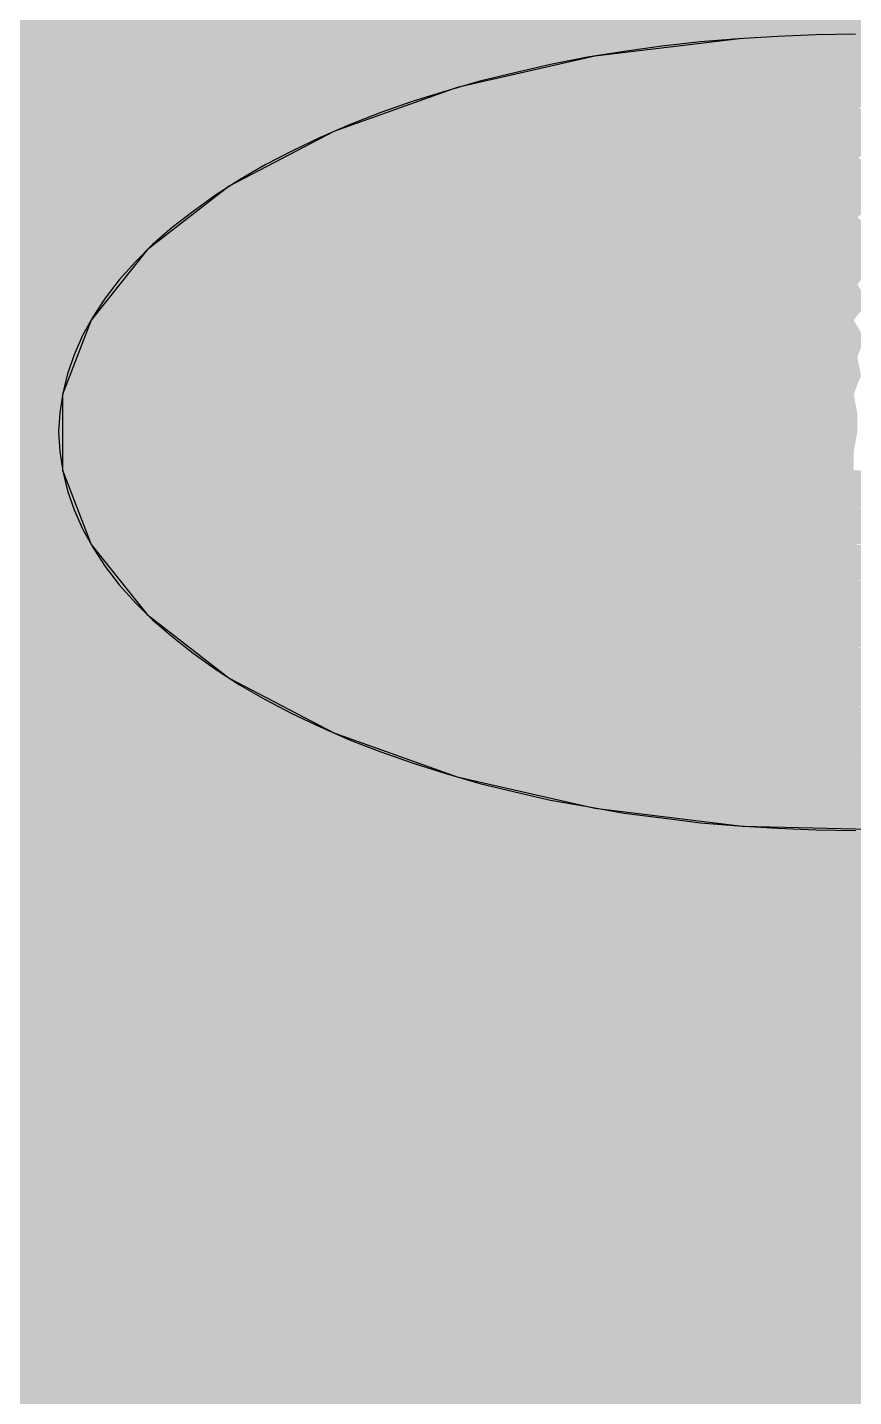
# Model space of a CAD drawing. Extents: x 2108.6 to 2122.7, y 1552.8 to 1562.7.
# Drawn here: x 2120.81399 to 2120.82063, y 1556.80452 to 1556.81553 of the extents above; entities that cross this region are included whole.
import ezdxf

# ---------------------------------------------------------------- set-up
doc = ezdxf.new("R2010")
doc.units = 0
doc.layers.get('0').update_dxf_attribs({"linetype": 'CONTINUOUS'})

# ---------------------------------------------------------------- blocks, each defined once
blk = doc.blocks.new('*U63')
at = {"color": 253, "linetype": 'CONTINUOUS'}
for p, q in [((3542.523, 1190.378), (3540.047, 1190.078)), ((3540.047, 1190.078), (3537.73, 1189.55)), ((3537.73, 1189.55), (3535.656, 1188.812)), ((3535.656, 1188.812), (3533.898, 1187.891)), ((3533.898, 1187.891), (3532.521, 1186.821)), ((3532.521, 1186.821), (3531.574, 1185.64)), ((3531.574, 1185.64), (3531.092, 1184.391)), ((3531.092, 1184.391), (3531.092, 1184.357)), ((3531.092, 1184.357), (3531.092, 1183.119)), ((3531.092, 1183.119), (3531.574, 1181.87)), ((3531.574, 1181.87), (3532.521, 1180.689)), ((3532.521, 1180.689), (3533.898, 1179.619)), ((3533.898, 1179.619), (3535.656, 1178.699)), ((3535.656, 1178.699), (3537.73, 1177.961)), ((3537.73, 1177.961), (3540.047, 1177.432)), ((3540.047, 1177.432), (3542.523, 1177.133)), ((3542.523, 1177.133), (3545.067, 1177.072))]:
    blk.add_line(p, q, dxfattribs=at)
at = {"color": 253, "linetype": 'CONTINUOUS', "extrusion": (0, 0, -1)}
for points in [[(-3499.089, 1197.934), (-3582.447, 1190.439), (-3501.896, 1190.439)], [(-3499.089, 1197.934), (-3567.439, 1197.934), (-3582.447, 1190.439)], [(-3501.896, 1190.439), (-3542.523, 1190.378), (-3501.919, 1190.378)], [(-3501.896, 1190.439), (-3545.067, 1190.439), (-3542.523, 1190.378)], [(-3501.919, 1190.378), (-3540.047, 1190.078), (-3502.031, 1190.078)], [(-3501.919, 1190.378), (-3542.523, 1190.378), (-3540.047, 1190.078)], [(-3502.031, 1190.078), (-3537.73, 1189.55), (-3502.229, 1189.55)], [(-3502.031, 1190.078), (-3540.047, 1190.078), (-3537.73, 1189.55)], [(-3502.229, 1189.55), (-3535.656, 1188.812), (-3502.506, 1188.812)], [(-3502.229, 1189.55), (-3537.73, 1189.55), (-3535.656, 1188.812)], [(-3502.506, 1188.812), (-3533.898, 1187.891), (-3502.85, 1187.891)], [(-3502.506, 1188.812), (-3535.656, 1188.812), (-3533.898, 1187.891)], [(-3502.85, 1187.891), (-3532.521, 1186.821), (-3503.251, 1186.821)], [(-3502.85, 1187.891), (-3533.898, 1187.891), (-3532.521, 1186.821)], [(-3503.251, 1186.821), (-3531.574, 1185.64), (-3503.694, 1185.64)], [(-3503.251, 1186.821), (-3532.521, 1186.821), (-3531.574, 1185.64)], [(-3503.694, 1185.64), (-3531.092, 1184.391), (-3504.161, 1184.391)], [(-3503.694, 1185.64), (-3531.574, 1185.64), (-3531.092, 1184.391)], [(-3504.161, 1184.391), (-3531.092, 1184.357), (-3504.174, 1184.357)], [(-3504.161, 1184.391), (-3531.092, 1184.391), (-3531.092, 1184.357)], [(-3504.174, 1184.357), (-3531.092, 1183.119), (-3504.872, 1183.119)], [(-3504.174, 1184.357), (-3531.092, 1184.357), (-3531.092, 1183.119)], [(-3504.872, 1183.119), (-3531.574, 1181.87), (-3505.577, 1181.87)], [(-3504.872, 1183.119), (-3531.092, 1183.119), (-3531.574, 1181.87)], [(-3505.577, 1181.87), (-3532.521, 1180.689), (-3506.243, 1180.689)], [(-3505.577, 1181.87), (-3531.574, 1181.87), (-3532.521, 1180.689)], [(-3506.243, 1180.689), (-3533.898, 1179.619), (-3506.847, 1179.619)], [(-3506.243, 1180.689), (-3532.521, 1180.689), (-3533.898, 1179.619)], [(-3506.847, 1179.619), (-3535.656, 1178.699), (-3507.366, 1178.699)], [(-3506.847, 1179.619), (-3533.898, 1179.619), (-3535.656, 1178.699)], [(-3507.366, 1178.699), (-3537.73, 1177.961), (-3507.782, 1177.961)], [(-3507.366, 1178.699), (-3535.656, 1178.699), (-3537.73, 1177.961)], [(-3507.782, 1177.961), (-3540.047, 1177.432), (-3508.08, 1177.432)], [(-3507.782, 1177.961), (-3537.73, 1177.961), (-3540.047, 1177.432)], [(-3508.08, 1177.432), (-3542.523, 1177.133), (-3508.249, 1177.133)], [(-3508.08, 1177.432), (-3540.047, 1177.432), (-3542.523, 1177.133)], [(-3508.249, 1177.133), (-3545.067, 1177.072), (-3508.283, 1177.072)], [(-3508.249, 1177.133), (-3542.523, 1177.133), (-3545.067, 1177.072)], [(-3508.283, 1177.072), (-3608.987, 1165.598), (-3514.755, 1165.598)], [(-3508.283, 1177.072), (-3598.361, 1177.072), (-3608.987, 1165.598)]]:
    blk.add_solid(points, dxfattribs=at)
blk = doc.blocks.new('*U70')
at = {"color": 253, "linetype": 'CONTINUOUS', "extrusion": (0, 0, -1)}
for points in [[(-3541.528, 1190.258), (-3542.523, 1190.378), (-3544.558, 1190.258)], [(-3545.067, 1190.439), (-3545.91, 1190.378), (-3542.523, 1190.378)], [(-3542.523, 1190.378), (-3545.055, 1190.318), (-3544.558, 1190.258)], [(-3545.055, 1190.318), (-3542.523, 1190.378), (-3545.91, 1190.378)], [(-3540.047, 1190.078), (-3541.528, 1190.258), (-3542.192, 1190.078)], [(-3542.192, 1190.078), (-3541.528, 1190.258), (-3544.337, 1190.078)], [(-3541.528, 1190.258), (-3545.077, 1190.168), (-3544.337, 1190.078)], [(-3541.528, 1190.258), (-3544.558, 1190.258), (-3545.077, 1190.168)], [(-3544.337, 1190.078), (-3545.077, 1190.168), (-3546.481, 1190.078)], [(-3539.01, 1189.842), (-3540.047, 1190.078), (-3541.756, 1189.842)], [(-3542.275, 1189.96), (-3541.756, 1189.842), (-3540.047, 1190.078)], [(-3542.275, 1189.96), (-3540.047, 1190.078), (-3542.534, 1190.019)], [(-3540.047, 1190.078), (-3542.192, 1190.078), (-3542.534, 1190.019)], [(-3544.502, 1189.842), (-3541.756, 1189.842), (-3542.275, 1189.96)], [(-3542.192, 1190.078), (-3544.337, 1190.078), (-3542.534, 1190.019)], [(-3542.275, 1189.96), (-3542.534, 1190.019), (-3544.502, 1189.842)], [(-3542.534, 1190.019), (-3544.337, 1190.078), (-3545.021, 1189.96)], [(-3542.534, 1190.019), (-3545.021, 1189.96), (-3544.502, 1189.842)], [(-3546.481, 1190.078), (-3545.021, 1189.96), (-3544.337, 1190.078)], [(-3537.73, 1189.55), (-3539.01, 1189.842), (-3541.05, 1189.55)], [(-3541.689, 1189.696), (-3541.05, 1189.55), (-3539.01, 1189.842)], [(-3541.689, 1189.696), (-3539.01, 1189.842), (-3542.009, 1189.769)], [(-3539.01, 1189.842), (-3541.756, 1189.842), (-3542.009, 1189.769)], [(-3544.369, 1189.55), (-3541.05, 1189.55), (-3541.689, 1189.696)], [(-3541.689, 1189.696), (-3542.009, 1189.769), (-3544.369, 1189.55)], [(-3541.756, 1189.842), (-3544.502, 1189.842), (-3542.009, 1189.769)], [(-3542.009, 1189.769), (-3544.502, 1189.842), (-3545.008, 1189.696)], [(-3542.009, 1189.769), (-3545.008, 1189.696), (-3544.369, 1189.55)], [(-3544.369, 1189.55), (-3545.008, 1189.696), (-3547.688, 1189.55)], [(-3536.762, 1189.206), (-3537.73, 1189.55), (-3540.622, 1189.206)], [(-3541.106, 1189.378), (-3540.622, 1189.206), (-3537.73, 1189.55)], [(-3541.106, 1189.378), (-3537.73, 1189.55), (-3541.348, 1189.464)], [(-3537.73, 1189.55), (-3541.05, 1189.55), (-3541.348, 1189.464)], [(-3541.05, 1189.55), (-3544.369, 1189.55), (-3541.348, 1189.464)], [(-3541.106, 1189.378), (-3541.348, 1189.464), (-3544.482, 1189.206)], [(-3541.348, 1189.464), (-3544.369, 1189.55), (-3544.966, 1189.378)], [(-3541.348, 1189.464), (-3544.966, 1189.378), (-3544.482, 1189.206)], [(-3547.688, 1189.55), (-3544.966, 1189.378), (-3544.369, 1189.55)], [(-3535.656, 1188.812), (-3536.762, 1189.206), (-3540.019, 1188.812)], [(-3540.573, 1189.009), (-3540.019, 1188.812), (-3536.762, 1189.206)], [(-3540.573, 1189.009), (-3536.762, 1189.206), (-3540.849, 1189.107)], [(-3536.762, 1189.206), (-3540.622, 1189.206), (-3540.849, 1189.107)], [(-3544.482, 1189.206), (-3540.622, 1189.206), (-3541.106, 1189.378)], [(-3540.622, 1189.206), (-3544.482, 1189.206), (-3540.849, 1189.107)], [(-3540.849, 1189.107), (-3544.482, 1189.206), (-3544.936, 1189.009)], [(-3542.201, 1188.812), (-3540.019, 1188.812), (-3540.573, 1189.009)], [(-3540.573, 1189.009), (-3540.849, 1189.107), (-3544.383, 1188.812)], [(-3542.201, 1188.812), (-3540.573, 1189.009), (-3544.383, 1188.812)], [(-3540.849, 1189.107), (-3544.936, 1189.009), (-3544.383, 1188.812)], [(-3544.383, 1188.812), (-3544.936, 1189.009), (-3546.565, 1188.812)], [(-3534.817, 1188.373), (-3535.656, 1188.812), (-3539.644, 1188.373)], [(-3540.063, 1188.592), (-3539.644, 1188.373), (-3535.656, 1188.812)], [(-3540.063, 1188.592), (-3535.656, 1188.812), (-3540.273, 1188.702)], [(-3535.656, 1188.812), (-3540.019, 1188.812), (-3540.273, 1188.702)], [(-3542.201, 1188.812), (-3540.273, 1188.702), (-3540.019, 1188.812)], [(-3542.582, 1188.647), (-3540.273, 1188.702), (-3544.383, 1188.812)], [(-3542.201, 1188.812), (-3544.383, 1188.812), (-3540.273, 1188.702)], [(-3542.582, 1188.647), (-3544.383, 1188.812), (-3544.891, 1188.592)], [(-3546.565, 1188.812), (-3544.891, 1188.592), (-3544.383, 1188.812)], [(-3542.058, 1188.373), (-3539.644, 1188.373), (-3540.063, 1188.592)], [(-3542.267, 1188.483), (-3540.063, 1188.592), (-3540.273, 1188.702)], [(-3542.267, 1188.483), (-3542.058, 1188.373), (-3540.063, 1188.592)], [(-3542.267, 1188.483), (-3540.273, 1188.702), (-3544.471, 1188.373)], [(-3540.273, 1188.702), (-3542.582, 1188.647), (-3544.471, 1188.373)], [(-3544.471, 1188.373), (-3542.058, 1188.373), (-3542.267, 1188.483)], [(-3542.582, 1188.647), (-3544.891, 1188.592), (-3544.471, 1188.373)], [(-3533.898, 1187.891), (-3534.817, 1188.373), (-3539.144, 1187.891)], [(-3539.604, 1188.132), (-3539.144, 1187.891), (-3534.817, 1188.373)], [(-3539.604, 1188.132), (-3534.817, 1188.373), (-3539.833, 1188.252)], [(-3534.817, 1188.373), (-3539.644, 1188.373), (-3539.833, 1188.252)], [(-3541.997, 1188.012), (-3539.604, 1188.132), (-3539.833, 1188.252)], [(-3542.058, 1188.373), (-3539.833, 1188.252), (-3539.644, 1188.373)], [(-3539.833, 1188.252), (-3542.058, 1188.373), (-3542.152, 1188.313)], [(-3539.833, 1188.252), (-3542.152, 1188.313), (-3542.342, 1188.192)], [(-3539.833, 1188.252), (-3542.112, 1188.072), (-3541.997, 1188.012)], [(-3542.112, 1188.072), (-3539.833, 1188.252), (-3542.342, 1188.192)], [(-3542.152, 1188.313), (-3542.058, 1188.373), (-3544.471, 1188.373)], [(-3542.152, 1188.313), (-3544.471, 1188.373), (-3542.342, 1188.192)], [(-3542.342, 1188.192), (-3544.471, 1188.373), (-3544.85, 1188.132)], [(-3541.768, 1187.891), (-3539.144, 1187.891), (-3539.604, 1188.132)], [(-3541.997, 1188.012), (-3541.768, 1187.891), (-3539.604, 1188.132)], [(-3542.112, 1188.072), (-3544.391, 1187.891), (-3541.997, 1188.012)], [(-3542.112, 1188.072), (-3542.342, 1188.192), (-3544.391, 1187.891)], [(-3542.342, 1188.192), (-3544.85, 1188.132), (-3544.391, 1187.891)], [(-3544.391, 1187.891), (-3544.85, 1188.132), (-3547.014, 1187.891)], [(-3533.23, 1187.373), (-3533.898, 1187.891), (-3538.848, 1187.373)], [(-3539.182, 1187.632), (-3538.848, 1187.373), (-3533.898, 1187.891)], [(-3533.898, 1187.891), (-3536.623, 1187.827), (-3539.182, 1187.632)], [(-3536.623, 1187.827), (-3533.898, 1187.891), (-3539.144, 1187.891)], [(-3536.623, 1187.827), (-3539.144, 1187.891), (-3539.349, 1187.762)], [(-3536.623, 1187.827), (-3539.349, 1187.762), (-3539.182, 1187.632)], [(-3541.768, 1187.891), (-3539.349, 1187.762), (-3539.144, 1187.891)], [(-3539.349, 1187.762), (-3541.768, 1187.891), (-3541.87, 1187.827)], [(-3539.349, 1187.762), (-3541.87, 1187.827), (-3542.074, 1187.697)], [(-3544.391, 1187.891), (-3541.768, 1187.891), (-3541.997, 1188.012)], [(-3541.87, 1187.827), (-3541.768, 1187.891), (-3544.391, 1187.891)], [(-3541.87, 1187.827), (-3544.391, 1187.891), (-3542.074, 1187.697)], [(-3542.074, 1187.697), (-3544.391, 1187.891), (-3544.799, 1187.632)], [(-3547.014, 1187.891), (-3544.799, 1187.632), (-3544.391, 1187.891)], [(-3541.657, 1187.373), (-3538.848, 1187.373), (-3539.182, 1187.632)], [(-3541.824, 1187.502), (-3539.182, 1187.632), (-3539.349, 1187.762)], [(-3541.824, 1187.502), (-3541.657, 1187.373), (-3539.182, 1187.632)], [(-3539.349, 1187.762), (-3541.907, 1187.567), (-3541.824, 1187.502)], [(-3541.907, 1187.567), (-3539.349, 1187.762), (-3542.074, 1187.697)], [(-3541.907, 1187.567), (-3544.465, 1187.373), (-3541.824, 1187.502)], [(-3541.907, 1187.567), (-3542.074, 1187.697), (-3544.465, 1187.373)], [(-3542.074, 1187.697), (-3544.799, 1187.632), (-3544.465, 1187.373)], [(-3532.521, 1186.821), (-3533.23, 1187.373), (-3538.458, 1186.821)], [(-3538.813, 1187.097), (-3538.458, 1186.821), (-3533.23, 1187.373)], [(-3533.23, 1187.373), (-3536.11, 1187.304), (-3538.813, 1187.097)], [(-3536.11, 1187.304), (-3533.23, 1187.373), (-3538.848, 1187.373)], [(-3536.11, 1187.304), (-3538.848, 1187.373), (-3538.99, 1187.235)], [(-3541.657, 1187.373), (-3538.99, 1187.235), (-3538.848, 1187.373)], [(-3538.99, 1187.235), (-3541.657, 1187.373), (-3541.728, 1187.304)], [(-3544.465, 1187.373), (-3541.657, 1187.373), (-3541.824, 1187.502)], [(-3541.728, 1187.304), (-3541.657, 1187.373), (-3544.465, 1187.373)], [(-3541.728, 1187.304), (-3544.465, 1187.373), (-3541.87, 1187.166)], [(-3541.87, 1187.166), (-3544.465, 1187.373), (-3544.75, 1187.097)], [(-3536.11, 1187.304), (-3538.99, 1187.235), (-3538.813, 1187.097)], [(-3541.427, 1186.821), (-3538.458, 1186.821), (-3538.813, 1187.097)], [(-3541.604, 1186.959), (-3538.813, 1187.097), (-3538.99, 1187.235)], [(-3541.604, 1186.959), (-3541.427, 1186.821), (-3538.813, 1187.097)], [(-3538.99, 1187.235), (-3541.728, 1187.304), (-3541.87, 1187.166)], [(-3538.99, 1187.235), (-3541.693, 1187.028), (-3541.604, 1186.959)], [(-3541.693, 1187.028), (-3538.99, 1187.235), (-3541.87, 1187.166)], [(-3541.693, 1187.028), (-3541.87, 1187.166), (-3544.395, 1186.821)], [(-3541.87, 1187.166), (-3544.75, 1187.097), (-3544.395, 1186.821)], [(-3544.395, 1186.821), (-3544.75, 1187.097), (-3547.364, 1186.821)], [(-3544.395, 1186.821), (-3541.427, 1186.821), (-3541.604, 1186.959)], [(-3541.693, 1187.028), (-3544.395, 1186.821), (-3541.604, 1186.959)], [(-3535.216, 1186.315), (-3532.057, 1186.242), (-3532.521, 1186.821)], [(-3535.216, 1186.315), (-3532.521, 1186.821), (-3538.375, 1186.387)], [(-3535.564, 1186.749), (-3535.448, 1186.604), (-3532.521, 1186.821)], [(-3535.564, 1186.749), (-3532.521, 1186.821), (-3538.458, 1186.821)], [(-3538.608, 1186.677), (-3535.448, 1186.604), (-3535.564, 1186.749)], [(-3538.375, 1186.387), (-3535.448, 1186.604), (-3538.608, 1186.677)], [(-3535.564, 1186.749), (-3538.458, 1186.821), (-3538.608, 1186.677)], [(-3541.535, 1186.459), (-3538.375, 1186.387), (-3538.608, 1186.677)], [(-3541.427, 1186.821), (-3538.608, 1186.677), (-3538.458, 1186.821)], [(-3538.608, 1186.677), (-3541.427, 1186.821), (-3541.501, 1186.749)], [(-3538.608, 1186.677), (-3541.501, 1186.749), (-3541.651, 1186.604)], [(-3541.651, 1186.604), (-3541.535, 1186.459), (-3538.608, 1186.677)], [(-3541.501, 1186.749), (-3541.427, 1186.821), (-3544.395, 1186.821)], [(-3541.501, 1186.749), (-3544.395, 1186.821), (-3541.651, 1186.604)], [(-3541.651, 1186.604), (-3544.395, 1186.821), (-3544.694, 1186.532)], [(-3547.364, 1186.821), (-3544.694, 1186.532), (-3544.395, 1186.821)], [(-3538.375, 1186.387), (-3541.535, 1186.459), (-3541.419, 1186.315)], [(-3541.419, 1186.315), (-3541.535, 1186.459), (-3544.462, 1186.242)], [(-3544.694, 1186.532), (-3541.535, 1186.459), (-3541.651, 1186.604)], [(-3541.535, 1186.459), (-3544.694, 1186.532), (-3544.462, 1186.242)], [(-3534.84, 1185.716), (-3531.574, 1185.64), (-3532.057, 1186.242)], [(-3532.057, 1186.242), (-3535.216, 1186.315), (-3535.158, 1186.242)], [(-3534.84, 1185.716), (-3532.057, 1186.242), (-3538.107, 1185.791)], [(-3535.202, 1186.167), (-3535.082, 1186.017), (-3532.057, 1186.242)], [(-3532.057, 1186.242), (-3535.158, 1186.242), (-3535.202, 1186.167)], [(-3535.158, 1186.242), (-3535.216, 1186.315), (-3538.259, 1186.242)], [(-3535.158, 1186.242), (-3538.259, 1186.242), (-3535.202, 1186.167)], [(-3535.202, 1186.167), (-3538.259, 1186.242), (-3538.348, 1186.092)], [(-3535.216, 1186.315), (-3538.375, 1186.387), (-3538.259, 1186.242)], [(-3538.375, 1186.387), (-3541.419, 1186.315), (-3538.259, 1186.242)], [(-3538.259, 1186.242), (-3541.419, 1186.315), (-3541.361, 1186.242)], [(-3538.348, 1186.092), (-3538.259, 1186.242), (-3541.405, 1186.167)], [(-3538.259, 1186.242), (-3541.361, 1186.242), (-3541.405, 1186.167)], [(-3541.361, 1186.242), (-3541.419, 1186.315), (-3544.462, 1186.242)], [(-3541.361, 1186.242), (-3544.462, 1186.242), (-3541.405, 1186.167)], [(-3541.405, 1186.167), (-3544.462, 1186.242), (-3541.493, 1186.017)], [(-3541.493, 1186.017), (-3544.462, 1186.242), (-3544.639, 1185.941)], [(-3538.348, 1186.092), (-3535.082, 1186.017), (-3535.202, 1186.167)], [(-3538.107, 1185.791), (-3535.082, 1186.017), (-3538.348, 1186.092)], [(-3541.373, 1185.866), (-3538.107, 1185.791), (-3538.348, 1186.092)], [(-3538.348, 1186.092), (-3541.405, 1186.167), (-3541.493, 1186.017)], [(-3541.493, 1186.017), (-3541.373, 1185.866), (-3538.348, 1186.092)], [(-3544.639, 1185.941), (-3541.373, 1185.866), (-3541.493, 1186.017)], [(-3534.84, 1185.716), (-3537.986, 1185.64), (-3531.574, 1185.64)], [(-3534.84, 1185.716), (-3538.107, 1185.791), (-3537.986, 1185.64)], [(-3538.107, 1185.791), (-3541.252, 1185.716), (-3537.986, 1185.64)], [(-3537.986, 1185.64), (-3541.252, 1185.716), (-3541.192, 1185.64)], [(-3538.107, 1185.791), (-3541.373, 1185.866), (-3541.252, 1185.716)], [(-3541.192, 1185.64), (-3541.252, 1185.716), (-3544.398, 1185.64)], [(-3541.252, 1185.716), (-3541.373, 1185.866), (-3544.398, 1185.64)], [(-3541.373, 1185.866), (-3544.639, 1185.941), (-3544.398, 1185.64)], [(-3534.766, 1185.408), (-3531.335, 1185.022), (-3531.574, 1185.64)], [(-3534.826, 1185.563), (-3534.766, 1185.408), (-3531.574, 1185.64)], [(-3534.826, 1185.563), (-3531.574, 1185.64), (-3537.986, 1185.64)], [(-3538.077, 1185.486), (-3534.766, 1185.408), (-3534.826, 1185.563)], [(-3537.958, 1185.176), (-3534.766, 1185.408), (-3538.077, 1185.486)], [(-3534.826, 1185.563), (-3537.986, 1185.64), (-3538.077, 1185.486)], [(-3541.269, 1185.254), (-3537.958, 1185.176), (-3538.077, 1185.486)], [(-3538.077, 1185.486), (-3537.986, 1185.64), (-3541.237, 1185.563)], [(-3537.986, 1185.64), (-3541.192, 1185.64), (-3541.237, 1185.563)], [(-3538.077, 1185.486), (-3541.237, 1185.563), (-3541.328, 1185.408)], [(-3541.328, 1185.408), (-3541.269, 1185.254), (-3538.077, 1185.486)], [(-3541.192, 1185.64), (-3544.398, 1185.64), (-3541.237, 1185.563)], [(-3541.237, 1185.563), (-3544.398, 1185.64), (-3541.328, 1185.408)], [(-3541.328, 1185.408), (-3544.398, 1185.64), (-3544.58, 1185.331)], [(-3534.646, 1185.099), (-3531.335, 1185.022), (-3534.766, 1185.408)], [(-3534.646, 1185.099), (-3534.766, 1185.408), (-3537.958, 1185.176)], [(-3537.958, 1185.176), (-3541.269, 1185.254), (-3541.209, 1185.099)], [(-3541.209, 1185.099), (-3541.269, 1185.254), (-3544.46, 1185.022)], [(-3544.58, 1185.331), (-3541.269, 1185.254), (-3541.328, 1185.408)], [(-3541.269, 1185.254), (-3544.58, 1185.331), (-3544.46, 1185.022)], [(-3534.646, 1185.099), (-3537.898, 1185.022), (-3531.335, 1185.022)], [(-3534.646, 1185.099), (-3537.958, 1185.176), (-3537.898, 1185.022)], [(-3537.958, 1185.176), (-3541.209, 1185.099), (-3537.898, 1185.022)], [(-3537.898, 1185.022), (-3541.209, 1185.099), (-3541.179, 1185.022)], [(-3541.179, 1185.022), (-3541.209, 1185.099), (-3544.46, 1185.022)], [(-3537.806, 1184.549), (-3531.092, 1184.391), (-3531.335, 1185.022)], [(-3537.928, 1184.864), (-3537.806, 1184.549), (-3531.335, 1185.022)], [(-3531.335, 1185.022), (-3537.898, 1185.022), (-3537.928, 1184.864)], [(-3541.163, 1184.628), (-3537.806, 1184.549), (-3537.928, 1184.864)], [(-3537.928, 1184.864), (-3537.898, 1185.022), (-3541.194, 1184.943)], [(-3537.898, 1185.022), (-3541.179, 1185.022), (-3541.194, 1184.943)], [(-3537.928, 1184.864), (-3541.194, 1184.943), (-3541.224, 1184.785)], [(-3541.224, 1184.785), (-3541.163, 1184.628), (-3537.928, 1184.864)], [(-3541.179, 1185.022), (-3544.46, 1185.022), (-3541.194, 1184.943)], [(-3541.194, 1184.943), (-3544.46, 1185.022), (-3541.224, 1184.785)], [(-3541.224, 1184.785), (-3544.46, 1185.022), (-3544.521, 1184.707)], [(-3537.806, 1184.549), (-3541.163, 1184.628), (-3541.103, 1184.47)], [(-3541.103, 1184.47), (-3541.163, 1184.628), (-3544.399, 1184.391)], [(-3544.521, 1184.707), (-3541.163, 1184.628), (-3541.224, 1184.785)], [(-3541.163, 1184.628), (-3544.521, 1184.707), (-3544.399, 1184.391)], [(-3531.092, 1184.391), (-3537.806, 1184.549), (-3537.746, 1184.391)], [(-3537.776, 1184.232), (-3531.092, 1183.755), (-3531.092, 1184.391)], [(-3531.092, 1184.391), (-3537.746, 1184.391), (-3537.776, 1184.232)], [(-3537.806, 1184.549), (-3541.103, 1184.47), (-3537.746, 1184.391)], [(-3537.746, 1184.391), (-3541.103, 1184.47), (-3541.072, 1184.391)], [(-3537.776, 1184.232), (-3537.746, 1184.391), (-3541.087, 1184.312)], [(-3537.746, 1184.391), (-3541.072, 1184.391), (-3541.087, 1184.312)], [(-3541.072, 1184.391), (-3541.103, 1184.47), (-3544.399, 1184.391)], [(-3541.072, 1184.391), (-3544.399, 1184.391), (-3541.087, 1184.312)], [(-3541.087, 1184.312), (-3544.399, 1184.391), (-3541.118, 1184.153)], [(-3541.118, 1184.153), (-3544.399, 1184.391), (-3544.46, 1184.073)], [(-3537.776, 1183.914), (-3531.092, 1183.755), (-3537.776, 1184.232)], [(-3537.776, 1184.232), (-3541.087, 1184.312), (-3541.118, 1184.153)], [(-3537.776, 1183.914), (-3537.776, 1184.232), (-3541.118, 1183.994)], [(-3541.118, 1184.153), (-3541.118, 1183.994), (-3537.776, 1184.232)], [(-3544.46, 1184.073), (-3541.118, 1183.994), (-3541.118, 1184.153)], [(-3531.092, 1183.755), (-3537.776, 1183.914), (-3537.776, 1183.755)], [(-3537.776, 1183.914), (-3541.118, 1183.994), (-3541.118, 1183.835)], [(-3537.776, 1183.914), (-3541.118, 1183.835), (-3537.776, 1183.755)], [(-3541.118, 1183.994), (-3544.46, 1184.073), (-3544.46, 1183.755)], [(-3541.118, 1183.835), (-3541.118, 1183.994), (-3544.46, 1183.755)], [(-3537.746, 1183.596), (-3531.092, 1183.119), (-3531.092, 1183.755)], [(-3531.092, 1183.755), (-3537.776, 1183.755), (-3537.746, 1183.596)], [(-3537.746, 1183.596), (-3537.776, 1183.755), (-3541.103, 1183.676)], [(-3541.072, 1183.517), (-3537.746, 1183.596), (-3541.103, 1183.676)], [(-3537.776, 1183.755), (-3541.118, 1183.835), (-3541.118, 1183.755)], [(-3537.776, 1183.755), (-3541.118, 1183.755), (-3541.103, 1183.676)], [(-3541.072, 1183.517), (-3541.103, 1183.676), (-3544.399, 1183.437)], [(-3541.103, 1183.676), (-3544.46, 1183.755), (-3544.399, 1183.437)], [(-3541.118, 1183.755), (-3544.46, 1183.755), (-3541.103, 1183.676)], [(-3541.118, 1183.755), (-3541.118, 1183.835), (-3544.46, 1183.755)], [(-3537.746, 1183.278), (-3531.092, 1183.119), (-3537.746, 1183.596)], [(-3537.746, 1183.278), (-3537.746, 1183.596), (-3541.072, 1183.358)], [(-3541.072, 1183.517), (-3541.072, 1183.358), (-3537.746, 1183.596)], [(-3544.399, 1183.437), (-3541.072, 1183.358), (-3541.072, 1183.517)], [(-3541.072, 1183.358), (-3544.399, 1183.437), (-3544.399, 1183.119)], [(-3531.092, 1183.119), (-3537.746, 1183.278), (-3537.746, 1183.119)], [(-3537.746, 1183.278), (-3541.072, 1183.358), (-3541.072, 1183.199)], [(-3537.746, 1183.278), (-3541.072, 1183.199), (-3537.746, 1183.119)], [(-3537.746, 1183.119), (-3541.072, 1183.199), (-3541.072, 1183.119)], [(-3541.072, 1183.199), (-3541.072, 1183.358), (-3544.399, 1183.119)], [(-3541.072, 1183.119), (-3541.072, 1183.199), (-3544.399, 1183.119)], [(-3537.715, 1182.962), (-3531.335, 1182.489), (-3531.092, 1183.119)], [(-3531.092, 1183.119), (-3537.746, 1183.119), (-3537.715, 1182.962)], [(-3537.837, 1182.647), (-3531.335, 1182.489), (-3537.715, 1182.962)], [(-3537.715, 1182.962), (-3537.746, 1183.119), (-3541.057, 1183.041)], [(-3541.027, 1182.883), (-3537.715, 1182.962), (-3541.057, 1183.041)], [(-3541.027, 1182.883), (-3537.837, 1182.647), (-3537.715, 1182.962)], [(-3537.746, 1183.119), (-3541.072, 1183.119), (-3541.057, 1183.041)], [(-3541.027, 1182.883), (-3541.057, 1183.041), (-3544.339, 1182.804)], [(-3541.057, 1183.041), (-3544.399, 1183.119), (-3544.339, 1182.804)], [(-3541.072, 1183.119), (-3544.399, 1183.119), (-3541.057, 1183.041)], [(-3544.339, 1182.804), (-3544.399, 1183.119), (-3547.68, 1182.883)], [(-3541.088, 1182.725), (-3537.837, 1182.647), (-3541.027, 1182.883)], [(-3541.088, 1182.725), (-3541.149, 1182.568), (-3537.837, 1182.647)], [(-3541.088, 1182.725), (-3541.027, 1182.883), (-3544.339, 1182.804)], [(-3541.088, 1182.725), (-3544.339, 1182.804), (-3541.149, 1182.568)], [(-3541.149, 1182.568), (-3544.339, 1182.804), (-3544.46, 1182.489)], [(-3547.65, 1182.725), (-3544.339, 1182.804), (-3547.68, 1182.883)], [(-3544.339, 1182.804), (-3547.65, 1182.725), (-3544.46, 1182.489)], [(-3531.335, 1182.489), (-3537.837, 1182.647), (-3537.898, 1182.489)], [(-3537.837, 1182.647), (-3541.149, 1182.568), (-3537.898, 1182.489)], [(-3537.898, 1182.489), (-3541.149, 1182.568), (-3541.179, 1182.489)], [(-3541.179, 1182.489), (-3541.149, 1182.568), (-3544.46, 1182.489)], [(-3537.807, 1182.334), (-3531.574, 1181.87), (-3531.335, 1182.489)], [(-3531.335, 1182.489), (-3537.898, 1182.489), (-3537.807, 1182.334)], [(-3537.926, 1182.025), (-3531.574, 1181.87), (-3537.807, 1182.334)], [(-3537.807, 1182.334), (-3537.898, 1182.489), (-3541.134, 1182.412)], [(-3541.043, 1182.257), (-3537.807, 1182.334), (-3541.134, 1182.412)], [(-3541.043, 1182.257), (-3537.926, 1182.025), (-3537.807, 1182.334)], [(-3537.898, 1182.489), (-3541.179, 1182.489), (-3541.134, 1182.412)], [(-3541.043, 1182.257), (-3541.134, 1182.412), (-3544.278, 1182.18)], [(-3541.134, 1182.412), (-3544.46, 1182.489), (-3544.278, 1182.18)], [(-3541.179, 1182.489), (-3544.46, 1182.489), (-3541.134, 1182.412)], [(-3544.278, 1182.18), (-3544.46, 1182.489), (-3547.605, 1182.257)], [(-3541.102, 1182.102), (-3537.926, 1182.025), (-3541.043, 1182.257)], [(-3541.102, 1182.102), (-3541.162, 1181.948), (-3537.926, 1182.025)], [(-3541.102, 1182.102), (-3541.043, 1182.257), (-3544.278, 1182.18)], [(-3541.102, 1182.102), (-3544.278, 1182.18), (-3541.162, 1181.948)], [(-3541.162, 1181.948), (-3544.278, 1182.18), (-3544.398, 1181.87)], [(-3547.514, 1182.102), (-3544.278, 1182.18), (-3547.605, 1182.257)], [(-3544.278, 1182.18), (-3547.514, 1182.102), (-3544.398, 1181.87)], [(-3531.574, 1181.87), (-3537.926, 1182.025), (-3537.986, 1181.87)], [(-3537.898, 1181.72), (-3532.057, 1181.269), (-3531.574, 1181.87)], [(-3531.574, 1181.87), (-3537.986, 1181.87), (-3537.898, 1181.72)], [(-3537.898, 1181.72), (-3537.986, 1181.87), (-3541.148, 1181.795)], [(-3537.926, 1182.025), (-3541.162, 1181.948), (-3537.986, 1181.87)], [(-3537.986, 1181.87), (-3541.162, 1181.948), (-3541.192, 1181.87)], [(-3537.986, 1181.87), (-3541.192, 1181.87), (-3541.148, 1181.795)], [(-3541.148, 1181.795), (-3544.398, 1181.87), (-3544.221, 1181.57)], [(-3541.192, 1181.87), (-3544.398, 1181.87), (-3541.148, 1181.795)], [(-3541.192, 1181.87), (-3541.162, 1181.948), (-3544.398, 1181.87)], [(-3544.221, 1181.57), (-3544.398, 1181.87), (-3547.471, 1181.645)], [(-3538.139, 1181.419), (-3532.057, 1181.269), (-3537.898, 1181.72)], [(-3541.059, 1181.645), (-3537.898, 1181.72), (-3541.148, 1181.795)], [(-3541.059, 1181.645), (-3538.139, 1181.419), (-3537.898, 1181.72)], [(-3541.18, 1181.494), (-3538.139, 1181.419), (-3541.059, 1181.645)], [(-3541.059, 1181.645), (-3541.148, 1181.795), (-3544.221, 1181.57)], [(-3541.18, 1181.494), (-3541.059, 1181.645), (-3544.221, 1181.57)], [(-3541.18, 1181.494), (-3544.221, 1181.57), (-3541.3, 1181.344)], [(-3541.3, 1181.344), (-3544.221, 1181.57), (-3544.462, 1181.269)], [(-3547.383, 1181.494), (-3544.221, 1181.57), (-3547.471, 1181.645)], [(-3544.221, 1181.57), (-3547.383, 1181.494), (-3544.462, 1181.269)], [(-3532.057, 1181.269), (-3535.098, 1181.344), (-3535.158, 1181.269)], [(-3535.098, 1181.344), (-3538.139, 1181.419), (-3538.259, 1181.269)], [(-3535.158, 1181.269), (-3535.098, 1181.344), (-3538.259, 1181.269)], [(-3541.18, 1181.494), (-3541.3, 1181.344), (-3538.139, 1181.419)], [(-3538.139, 1181.419), (-3541.3, 1181.344), (-3538.259, 1181.269)], [(-3538.259, 1181.269), (-3541.3, 1181.344), (-3541.361, 1181.269)], [(-3541.361, 1181.269), (-3541.3, 1181.344), (-3544.462, 1181.269)], [(-3538.11, 1181.124), (-3532.521, 1180.689), (-3532.057, 1181.269)], [(-3532.057, 1181.269), (-3535.158, 1181.269), (-3538.11, 1181.124)], [(-3538.342, 1180.834), (-3532.521, 1180.689), (-3538.11, 1181.124)], [(-3535.158, 1181.269), (-3538.259, 1181.269), (-3538.11, 1181.124)], [(-3541.136, 1181.051), (-3538.11, 1181.124), (-3538.259, 1181.269)], [(-3541.136, 1181.051), (-3538.342, 1180.834), (-3538.11, 1181.124)], [(-3538.259, 1181.269), (-3541.211, 1181.124), (-3541.136, 1181.051)], [(-3538.259, 1181.269), (-3541.361, 1181.269), (-3541.211, 1181.124)], [(-3541.211, 1181.124), (-3544.163, 1180.979), (-3541.136, 1181.051)], [(-3541.211, 1181.124), (-3541.361, 1181.269), (-3544.163, 1180.979)], [(-3541.361, 1181.269), (-3544.462, 1181.269), (-3544.163, 1180.979)], [(-3547.19, 1180.907), (-3544.163, 1180.979), (-3544.462, 1181.269)], [(-3541.253, 1180.907), (-3538.342, 1180.834), (-3541.136, 1181.051)], [(-3541.253, 1180.907), (-3541.369, 1180.762), (-3538.342, 1180.834)], [(-3541.253, 1180.907), (-3541.136, 1181.051), (-3544.163, 1180.979)], [(-3541.253, 1180.907), (-3544.163, 1180.979), (-3541.369, 1180.762)], [(-3541.369, 1180.762), (-3544.163, 1180.979), (-3544.395, 1180.689)], [(-3544.163, 1180.979), (-3547.19, 1180.907), (-3544.395, 1180.689)], [(-3547.306, 1180.762), (-3544.395, 1180.689), (-3547.19, 1180.907)], [(-3532.521, 1180.689), (-3538.342, 1180.834), (-3538.458, 1180.689)], [(-3538.316, 1180.552), (-3533.23, 1180.138), (-3532.521, 1180.689)], [(-3538.316, 1180.552), (-3532.521, 1180.689), (-3538.458, 1180.689)], [(-3541.213, 1180.483), (-3538.316, 1180.552), (-3538.458, 1180.689)], [(-3538.342, 1180.834), (-3541.369, 1180.762), (-3538.458, 1180.689)], [(-3538.458, 1180.689), (-3541.369, 1180.762), (-3541.427, 1180.689)], [(-3538.458, 1180.689), (-3541.284, 1180.552), (-3541.213, 1180.483)], [(-3538.458, 1180.689), (-3541.427, 1180.689), (-3541.284, 1180.552)], [(-3541.284, 1180.552), (-3541.427, 1180.689), (-3544.111, 1180.414)], [(-3541.427, 1180.689), (-3541.369, 1180.762), (-3544.395, 1180.689)], [(-3541.427, 1180.689), (-3544.395, 1180.689), (-3544.111, 1180.414)], [(-3547.008, 1180.345), (-3544.111, 1180.414), (-3544.395, 1180.689)], [(-3544.395, 1180.689), (-3547.306, 1180.762), (-3547.364, 1180.689)], [(-3547.15, 1180.483), (-3544.395, 1180.689), (-3547.222, 1180.552)], [(-3547.15, 1180.483), (-3547.008, 1180.345), (-3544.395, 1180.689)], [(-3547.222, 1180.552), (-3544.395, 1180.689), (-3547.364, 1180.689)], [(-3538.671, 1180.276), (-3533.23, 1180.138), (-3538.316, 1180.552)], [(-3541.213, 1180.483), (-3538.671, 1180.276), (-3538.316, 1180.552)], [(-3541.391, 1180.345), (-3538.671, 1180.276), (-3541.213, 1180.483)], [(-3541.284, 1180.552), (-3544.111, 1180.414), (-3541.213, 1180.483)], [(-3541.391, 1180.345), (-3541.213, 1180.483), (-3544.111, 1180.414)], [(-3538.671, 1180.276), (-3538.848, 1180.138), (-3533.23, 1180.138)], [(-3541.391, 1180.345), (-3538.848, 1180.138), (-3538.671, 1180.276)], [(-3538.848, 1180.138), (-3541.391, 1180.345), (-3541.479, 1180.276)], [(-3541.479, 1180.276), (-3541.657, 1180.138), (-3538.848, 1180.138)], [(-3541.479, 1180.276), (-3541.391, 1180.345), (-3544.111, 1180.414)], [(-3541.479, 1180.276), (-3544.111, 1180.414), (-3541.657, 1180.138)], [(-3541.657, 1180.138), (-3544.111, 1180.414), (-3544.465, 1180.138)], [(-3544.111, 1180.414), (-3547.008, 1180.345), (-3544.465, 1180.138)], [(-3538.644, 1180.008), (-3533.898, 1179.619), (-3533.23, 1180.138)], [(-3538.644, 1180.008), (-3533.23, 1180.138), (-3538.848, 1180.138)], [(-3538.977, 1179.749), (-3533.898, 1179.619), (-3538.644, 1180.008)], [(-3541.35, 1179.944), (-3538.644, 1180.008), (-3538.848, 1180.138)], [(-3541.35, 1179.944), (-3538.977, 1179.749), (-3538.644, 1180.008)], [(-3538.848, 1180.138), (-3541.452, 1180.008), (-3541.35, 1179.944)], [(-3538.848, 1180.138), (-3541.657, 1180.138), (-3541.452, 1180.008)], [(-3541.452, 1180.008), (-3544.057, 1179.879), (-3541.35, 1179.944)], [(-3541.452, 1180.008), (-3541.657, 1180.138), (-3544.057, 1179.879)], [(-3541.657, 1180.138), (-3544.465, 1180.138), (-3544.057, 1179.879)], [(-3546.764, 1179.814), (-3544.057, 1179.879), (-3544.465, 1180.138)], [(-3538.977, 1179.749), (-3539.144, 1179.619), (-3533.898, 1179.619)], [(-3541.517, 1179.814), (-3538.977, 1179.749), (-3541.35, 1179.944)], [(-3541.517, 1179.814), (-3539.144, 1179.619), (-3538.977, 1179.749)], [(-3539.144, 1179.619), (-3541.517, 1179.814), (-3541.601, 1179.749)], [(-3541.601, 1179.749), (-3541.768, 1179.619), (-3539.144, 1179.619)], [(-3541.517, 1179.814), (-3541.35, 1179.944), (-3544.057, 1179.879)], [(-3541.601, 1179.749), (-3541.517, 1179.814), (-3544.057, 1179.879)], [(-3541.601, 1179.749), (-3544.057, 1179.879), (-3541.768, 1179.619)], [(-3541.768, 1179.619), (-3544.057, 1179.879), (-3544.391, 1179.619)], [(-3544.057, 1179.879), (-3546.764, 1179.814), (-3544.391, 1179.619)], [(-3546.931, 1179.684), (-3544.391, 1179.619), (-3546.764, 1179.814)], [(-3538.955, 1179.499), (-3534.817, 1179.138), (-3533.898, 1179.619)], [(-3538.955, 1179.499), (-3533.898, 1179.619), (-3539.144, 1179.619)], [(-3539.414, 1179.258), (-3534.817, 1179.138), (-3538.955, 1179.499)], [(-3541.483, 1179.439), (-3538.955, 1179.499), (-3539.144, 1179.619)], [(-3541.483, 1179.439), (-3539.414, 1179.258), (-3538.955, 1179.499)], [(-3539.144, 1179.619), (-3541.578, 1179.499), (-3541.483, 1179.439)], [(-3539.144, 1179.619), (-3541.768, 1179.619), (-3541.578, 1179.499)], [(-3541.578, 1179.499), (-3544.012, 1179.379), (-3541.483, 1179.439)], [(-3541.578, 1179.499), (-3541.768, 1179.619), (-3544.012, 1179.379)], [(-3541.768, 1179.619), (-3544.391, 1179.619), (-3544.012, 1179.379)], [(-3546.54, 1179.319), (-3544.012, 1179.379), (-3544.391, 1179.619)], [(-3546.931, 1179.684), (-3547.014, 1179.619), (-3544.391, 1179.619)], [(-3546.73, 1179.439), (-3544.391, 1179.619), (-3546.825, 1179.499)], [(-3546.73, 1179.439), (-3546.54, 1179.319), (-3544.391, 1179.619)], [(-3546.825, 1179.499), (-3544.391, 1179.619), (-3547.014, 1179.619)], [(-3541.713, 1179.319), (-3539.414, 1179.258), (-3541.483, 1179.439)], [(-3541.713, 1179.319), (-3539.644, 1179.138), (-3539.414, 1179.258)], [(-3539.644, 1179.138), (-3541.713, 1179.319), (-3541.828, 1179.258)], [(-3541.713, 1179.319), (-3541.483, 1179.439), (-3544.012, 1179.379)], [(-3541.828, 1179.258), (-3541.713, 1179.319), (-3544.012, 1179.379)], [(-3541.828, 1179.258), (-3544.012, 1179.379), (-3542.058, 1179.138)], [(-3542.058, 1179.138), (-3544.012, 1179.379), (-3544.471, 1179.138)], [(-3544.012, 1179.379), (-3546.54, 1179.319), (-3544.471, 1179.138)], [(-3539.414, 1179.258), (-3539.644, 1179.138), (-3534.817, 1179.138)], [(-3539.39, 1179.028), (-3535.656, 1178.699), (-3534.817, 1179.138)], [(-3539.39, 1179.028), (-3534.817, 1179.138), (-3539.644, 1179.138)], [(-3541.677, 1178.973), (-3539.39, 1179.028), (-3539.644, 1179.138)], [(-3541.828, 1179.258), (-3542.058, 1179.138), (-3539.644, 1179.138)], [(-3539.644, 1179.138), (-3541.804, 1179.028), (-3541.677, 1178.973)], [(-3539.644, 1179.138), (-3542.058, 1179.138), (-3541.804, 1179.028)], [(-3541.804, 1179.028), (-3542.058, 1179.138), (-3543.964, 1178.918)], [(-3542.058, 1179.138), (-3544.471, 1179.138), (-3543.964, 1178.918)], [(-3546.25, 1178.864), (-3543.964, 1178.918), (-3544.471, 1179.138)], [(-3539.81, 1178.809), (-3535.656, 1178.699), (-3539.39, 1179.028)], [(-3539.81, 1178.809), (-3540.019, 1178.699), (-3535.656, 1178.699)], [(-3541.677, 1178.973), (-3539.81, 1178.809), (-3539.39, 1179.028)], [(-3543.964, 1178.918), (-3539.81, 1178.809), (-3541.677, 1178.973)], [(-3539.81, 1178.809), (-3543.964, 1178.918), (-3540.019, 1178.699)], [(-3540.019, 1178.699), (-3543.964, 1178.918), (-3542.201, 1178.699)], [(-3541.804, 1179.028), (-3543.964, 1178.918), (-3541.677, 1178.973)], [(-3542.201, 1178.699), (-3543.964, 1178.918), (-3544.383, 1178.699)], [(-3543.964, 1178.918), (-3546.25, 1178.864), (-3544.383, 1178.699)], [(-3546.25, 1178.864), (-3548.537, 1178.809), (-3544.383, 1178.699)], [(-3544.383, 1178.699), (-3548.537, 1178.809), (-3546.565, 1178.699)], [(-3539.792, 1178.6), (-3536.762, 1178.305), (-3535.656, 1178.699)], [(-3539.792, 1178.6), (-3535.656, 1178.699), (-3540.019, 1178.699)], [(-3540.345, 1178.404), (-3536.762, 1178.305), (-3539.792, 1178.6)], [(-3539.792, 1178.6), (-3540.019, 1178.699), (-3543.928, 1178.502)], [(-3540.345, 1178.404), (-3539.792, 1178.6), (-3543.928, 1178.502)], [(-3542.201, 1178.699), (-3543.928, 1178.502), (-3540.019, 1178.699)], [(-3542.201, 1178.699), (-3544.383, 1178.699), (-3543.928, 1178.502)], [(-3548.065, 1178.404), (-3543.928, 1178.502), (-3544.383, 1178.699)], [(-3544.383, 1178.699), (-3548.292, 1178.502), (-3548.065, 1178.404)], [(-3544.383, 1178.699), (-3546.565, 1178.699), (-3548.292, 1178.502)], [(-3540.345, 1178.404), (-3540.622, 1178.305), (-3536.762, 1178.305)], [(-3540.345, 1178.404), (-3543.928, 1178.502), (-3540.622, 1178.305)], [(-3540.622, 1178.305), (-3543.928, 1178.502), (-3544.482, 1178.305)], [(-3543.928, 1178.502), (-3548.065, 1178.404), (-3544.482, 1178.305)], [(-3540.324, 1178.219), (-3537.73, 1177.961), (-3536.762, 1178.305)], [(-3540.324, 1178.219), (-3536.762, 1178.305), (-3540.622, 1178.305)], [(-3540.808, 1178.047), (-3537.73, 1177.961), (-3540.324, 1178.219)], [(-3540.324, 1178.219), (-3540.622, 1178.305), (-3543.885, 1178.133)], [(-3540.808, 1178.047), (-3540.324, 1178.219), (-3543.885, 1178.133)], [(-3540.622, 1178.305), (-3544.482, 1178.305), (-3543.885, 1178.133)], [(-3540.808, 1178.047), (-3543.885, 1178.133), (-3541.05, 1177.961)], [(-3541.05, 1177.961), (-3543.885, 1178.133), (-3544.369, 1177.961)], [(-3547.446, 1178.047), (-3543.885, 1178.133), (-3544.482, 1178.305)], [(-3543.885, 1178.133), (-3547.446, 1178.047), (-3544.369, 1177.961)], [(-3540.808, 1178.047), (-3541.05, 1177.961), (-3537.73, 1177.961)], [(-3540.797, 1177.888), (-3539.01, 1177.669), (-3537.73, 1177.961)], [(-3540.797, 1177.888), (-3537.73, 1177.961), (-3541.05, 1177.961)], [(-3541.436, 1177.742), (-3539.01, 1177.669), (-3540.797, 1177.888)], [(-3540.797, 1177.888), (-3541.05, 1177.961), (-3543.863, 1177.815)], [(-3541.436, 1177.742), (-3540.797, 1177.888), (-3543.863, 1177.815)], [(-3541.05, 1177.961), (-3544.369, 1177.961), (-3543.863, 1177.815)], [(-3546.929, 1177.742), (-3543.863, 1177.815), (-3544.369, 1177.961)], [(-3544.369, 1177.961), (-3547.446, 1178.047), (-3547.688, 1177.961)], [(-3544.369, 1177.961), (-3547.182, 1177.815), (-3546.929, 1177.742)], [(-3547.182, 1177.815), (-3544.369, 1177.961), (-3547.688, 1177.961)], [(-3541.436, 1177.742), (-3541.756, 1177.669), (-3539.01, 1177.669)], [(-3541.414, 1177.61), (-3540.047, 1177.432), (-3539.01, 1177.669)], [(-3541.414, 1177.61), (-3539.01, 1177.669), (-3541.756, 1177.669)], [(-3541.414, 1177.61), (-3541.756, 1177.669), (-3543.818, 1177.551)], [(-3541.436, 1177.742), (-3543.863, 1177.815), (-3541.756, 1177.669)], [(-3541.756, 1177.669), (-3543.863, 1177.815), (-3544.502, 1177.669)], [(-3541.756, 1177.669), (-3544.502, 1177.669), (-3543.818, 1177.551)], [(-3546.222, 1177.492), (-3543.818, 1177.551), (-3544.502, 1177.669)], [(-3543.863, 1177.815), (-3546.929, 1177.742), (-3544.502, 1177.669)], [(-3543.818, 1177.551), (-3540.047, 1177.432), (-3541.414, 1177.61)], [(-3540.047, 1177.432), (-3543.818, 1177.551), (-3542.192, 1177.432)], [(-3543.818, 1177.343), (-3541.528, 1177.253), (-3540.047, 1177.432)], [(-3540.047, 1177.432), (-3542.192, 1177.432), (-3543.818, 1177.343)], [(-3542.192, 1177.432), (-3543.818, 1177.551), (-3544.337, 1177.432)], [(-3542.192, 1177.432), (-3544.337, 1177.432), (-3543.818, 1177.343)], [(-3543.818, 1177.551), (-3546.222, 1177.492), (-3544.337, 1177.432)], [(-3543.818, 1177.343), (-3544.337, 1177.432), (-3547.588, 1177.253)], [(-3544.337, 1177.432), (-3546.222, 1177.492), (-3546.481, 1177.432)], [(-3544.337, 1177.432), (-3546.481, 1177.432), (-3547.588, 1177.253)], [(-3541.528, 1177.253), (-3543.818, 1177.343), (-3544.558, 1177.253)], [(-3543.719, 1177.193), (-3542.523, 1177.133), (-3541.528, 1177.253)], [(-3543.719, 1177.193), (-3541.528, 1177.253), (-3544.558, 1177.253)], [(-3543.719, 1177.193), (-3544.558, 1177.253), (-3545.91, 1177.133)], [(-3544.558, 1177.253), (-3543.818, 1177.343), (-3547.588, 1177.253)], [(-3543.719, 1177.193), (-3545.91, 1177.133), (-3542.523, 1177.133)], [(-3542.523, 1177.133), (-3545.91, 1177.133), (-3545.067, 1177.072)]]:
    blk.add_solid(points, dxfattribs=at)
blk = doc.blocks.new('ROCKET')
blk.add_polyline3d([(3544.43, 1190.45, 0), (3543.77, 1190.44, 0), (3543.12, 1190.41, 0), (3542.46, 1190.37, 0), (3541.82, 1190.32, 0), (3541.17, 1190.25, 0), (3540.54, 1190.16, 0), (3539.92, 1190.06, 0), (3539.3, 1189.94, 0), (3538.7, 1189.8, 0), (3538.11, 1189.66, 0), (3537.54, 1189.49, 0), (3536.99, 1189.32, 0), (3536.45, 1189.13, 0), (3535.93, 1188.93, 0), (3535.43, 1188.71, 0), (3534.96, 1188.49, 0), (3534.5, 1188.25, 0), (3534.07, 1188, 0), (3533.67, 1187.74, 0), (3533.29, 1187.47, 0), (3532.94, 1187.2, 0), (3532.61, 1186.91, 0), (3532.32, 1186.62, 0), (3532.05, 1186.32, 0), (3531.81, 1186.01, 0), (3531.61, 1185.7, 0), (3531.43, 1185.38, 0), (3531.29, 1185.06, 0), (3531.18, 1184.74, 0), (3531.1, 1184.41, 0), (3531.05, 1184.08, 0), (3531.03, 1183.76, 0), (3531.05, 1183.43, 0), (3531.1, 1183.1, 0), (3531.18, 1182.77, 0), (3531.29, 1182.45, 0), (3531.43, 1182.13, 0), (3531.61, 1181.81, 0), (3531.81, 1181.5, 0), (3532.05, 1181.19, 0), (3532.32, 1180.89, 0), (3532.61, 1180.6, 0), (3532.94, 1180.32, 0), (3533.29, 1180.04, 0), (3533.67, 1179.77, 0), (3534.07, 1179.51, 0), (3534.5, 1179.26, 0), (3534.96, 1179.02, 0), (3535.43, 1178.8, 0), (3535.93, 1178.58, 0), (3536.45, 1178.38, 0), (3536.99, 1178.19, 0), (3537.54, 1178.02, 0), (3538.11, 1177.85, 0), (3538.7, 1177.71, 0), (3539.3, 1177.57, 0), (3539.92, 1177.46, 0), (3540.54, 1177.35, 0), (3541.17, 1177.27, 0), (3541.82, 1177.19, 0), (3542.46, 1177.14, 0), (3543.12, 1177.1, 0), (3543.77, 1177.07, 0), (3544.43, 1177.06, 0)])
at = {"color": 253, "linetype": 'CONTINUOUS'}
for name in ['*U63', '*U70']:
    blk.add_blockref(name, (0, 0), dxfattribs=at)
blk = doc.blocks.new('MYREPUBLIC')
at = {"xscale": 0.8927864447397837, "yscale": 0.8927864447397837, "zscale": 0.8927864447397837}
blk.add_blockref('ROCKET', (538.207, 127.86), dxfattribs=at)

msp = doc.modelspace()

# ---------------------------------------------------------------- block references
at = {"xscale": 0.0005358643918571, "yscale": 0.0005358643918571, "zscale": 0.0005358643918571}
msp.add_blockref('MYREPUBLIC', (2118.836545, 1556.177435), dxfattribs=at)

doc.saveas('drawing.dxf')
